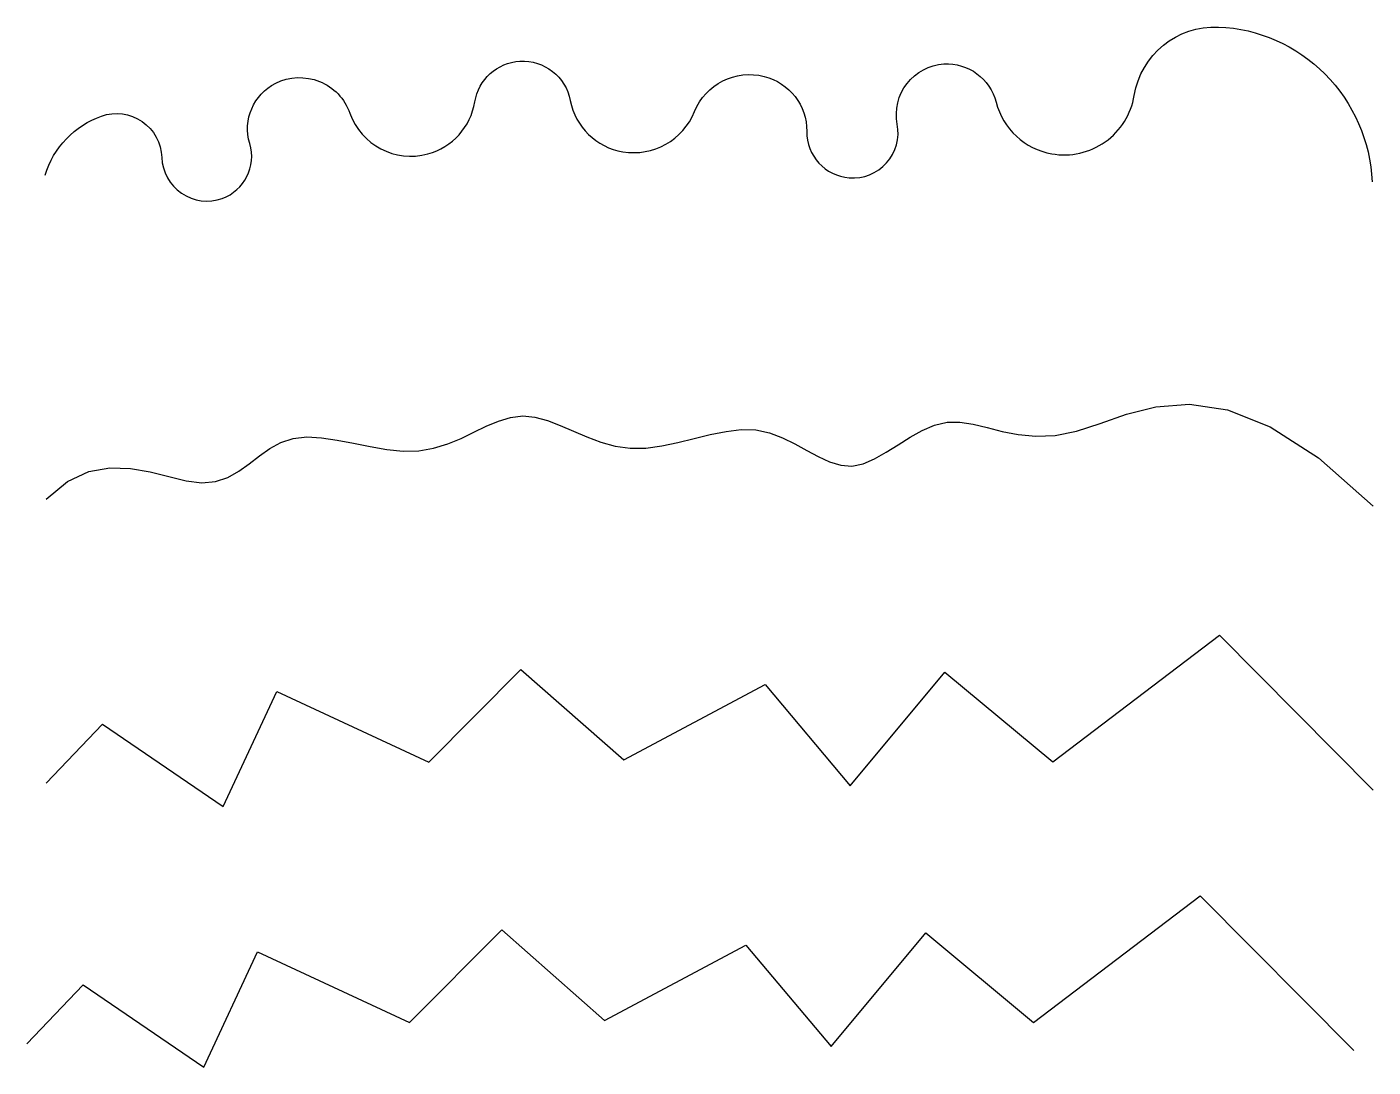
# Model space of a CAD drawing. Header units: millimetres. Extents: x 12 to 173, y 12 to 137.
import ezdxf

# ---------------------------------------------------------------- set-up
doc = ezdxf.new("R2010")
doc.units = ezdxf.units.MM

msp = doc.modelspace()

# ---------------------------------------------------------------- linework, layer by layer
msp.add_lwpolyline([(14.51, 118.81, -0.1173), (17.05, 123.15, -0.118549), (21.23, 125.85, -0.505665), (28.45, 120.92, 0.507733), (35.67, 116.02, 0.400039), (38.96, 122.57, -0.365255), (42.06, 129.78, -0.450929), (50.92, 126.22, 0.392029), (60.25, 121.33, 0.294472), (65.86, 127.56, -0.352628), (71.25, 132.41, -0.37487), (77.27, 127.71, 0.314252), (83.55, 121.59, 0.350112), (92.12, 126.39, -0.374337), (100.45, 130.6, -0.345425), (105.53, 124.02, 0.393936), (110.61, 118.48, 0.49485), (116.35, 124.89, -0.452786), (121.93, 132.08, -0.359718), (128.17, 127.52, 0.294891), (134.82, 121.35, 0.416949), (144.67, 128.32, -0.378022), (154.73, 136.5, -0.189589), (167.45, 130.9, -0.186663), (173.1, 117.99)], format="xyb")
for points in [[(14.63, 80.08), (17.17, 82.19), (19.72, 83.38), (22.24, 83.84), (24.7, 83.76), (27.07, 83.35), (29.31, 82.79), (31.38, 82.29), (33.24, 82.04), (34.88, 82.19), (36.34, 82.68), (37.66, 83.42), (38.91, 84.3), (40.13, 85.24), (41.37, 86.12), (42.69, 86.86), (44.14, 87.35), (45.77, 87.52), (47.54, 87.43), (49.42, 87.15), (51.37, 86.77), (53.36, 86.37), (55.35, 86.03), (57.3, 85.83), (59.17, 85.85), (60.94, 86.16), (62.62, 86.68), (64.21, 87.35), (65.75, 88.09), (67.23, 88.8), (68.69, 89.42), (70.14, 89.85), (71.59, 90.03), (73.05, 89.89), (74.55, 89.48), (76.08, 88.9), (77.64, 88.22), (79.26, 87.53), (80.92, 86.9), (82.65, 86.42), (84.44, 86.16), (86.29, 86.19), (88.2, 86.45), (90.13, 86.86), (92.07, 87.34), (93.99, 87.81), (95.88, 88.18), (97.7, 88.39), (99.44, 88.35), (101.08, 88), (102.63, 87.42), (104.11, 86.69), (105.53, 85.91), (106.9, 85.16), (108.25, 84.53), (109.59, 84.13), (110.92, 84.03), (112.27, 84.31), (113.64, 84.89), (115.03, 85.68), (116.44, 86.58), (117.88, 87.48), (119.33, 88.3), (120.81, 88.94), (122.31, 89.29), (123.84, 89.3), (125.42, 89.04), (127.09, 88.63), (128.88, 88.17), (130.81, 87.79), (132.91, 87.59), (135.22, 87.69), (137.77, 88.19), (140.58, 89.14), (143.73, 90.25), (147.27, 91.13), (151.27, 91.42), (155.8, 90.75), (160.93, 88.74), (166.71, 85.04), (173.21, 79.26)], [(14.63, 46.14), (21.35, 53.18), (35.78, 43.35), (42.18, 57.11), (60.37, 48.66), (71.37, 59.73), (83.67, 48.92), (100.56, 57.93), (110.73, 45.81), (122.05, 59.41), (134.94, 48.68), (154.85, 63.83), (173.21, 45.32)], [(12.33, 15.01), (19.06, 22.05), (33.49, 12.22), (39.88, 25.98), (58.07, 17.53), (69.07, 28.61), (81.37, 17.79), (98.27, 26.8), (108.43, 14.68), (119.75, 28.28), (132.64, 17.55), (152.55, 32.7), (170.92, 14.19)]]:
    msp.add_lwpolyline(points)

doc.saveas('drawing.dxf')
